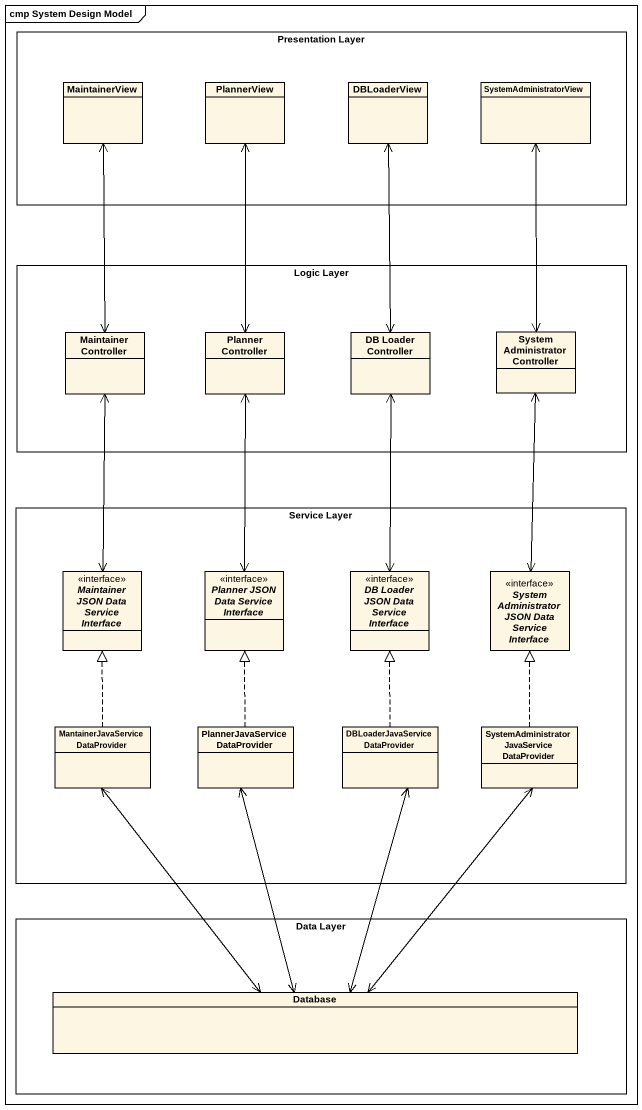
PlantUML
@startuml
mainframe cmp System Design Model
hide circle
hide empty members
rectangle "Presentation Layer" as Presentation_Layer {
  class MaintainerView
  class PlannerView
  class DBLoaderView
  class SystemAdministratorView
}
rectangle "Logic Layer" as Logic_Layer {
  class "Maintainer Controller" as Maintainer_Controller
  class "Planner Controller" as Planner_Controller
  class "DB Loader Controller" as DB_Loader_Controller
  class "System Administrator Controller" as System_Administrator
}
rectangle "Service Layer" as Service_Layer {
  interface "Maintainer JSON Data Service Interface" as Maintainer_JSON_Data
  interface "Planner JSON Data Service Interface" as Planner_JSON_Data_Service
  interface "DB Loader JSON Data Service Interface" as DB_Loader_JSON_Data_Service
  interface "System Administrator JSON Data Service Interface" as System_Administrator_JSON
  class "MantainerJavaService DataProvider" as MantainerJavaService
  class "PlannerJavaService DataProvider" as PlannerJavaService
  class "DBLoaderJavaService DataProvider" as DBLoaderJavaService
  class "SystemAdministrator JavaService DataProvider" as SystemAdministrator
}
rectangle "Data Layer" as Data_Layer {
  class "Database" as Database_
}
MaintainerView <--> Maintainer_Controller
PlannerView <--> Planner_Controller
DBLoaderView <--> DB_Loader_Controller
SystemAdministratorView <--> System_Administrator
Maintainer_Controller <--> Maintainer_JSON_Data
Planner_Controller <--> Planner_JSON_Data_Service
DB_Loader_Controller <--> DB_Loader_JSON_Data_Service
System_Administrator <--> System_Administrator_JSON
MantainerJavaService .up.|> Maintainer_JSON_Data
PlannerJavaService .up.|> Planner_JSON_Data_Service
DBLoaderJavaService .up.|> DB_Loader_JSON_Data_Service
SystemAdministrator .up.|> System_Administrator_JSON
Database_ <-up-> MantainerJavaService
Database_ <-up-> PlannerJavaService
Database_ <-up-> DBLoaderJavaService
Database_ <-up-> SystemAdministrator
@enduml
